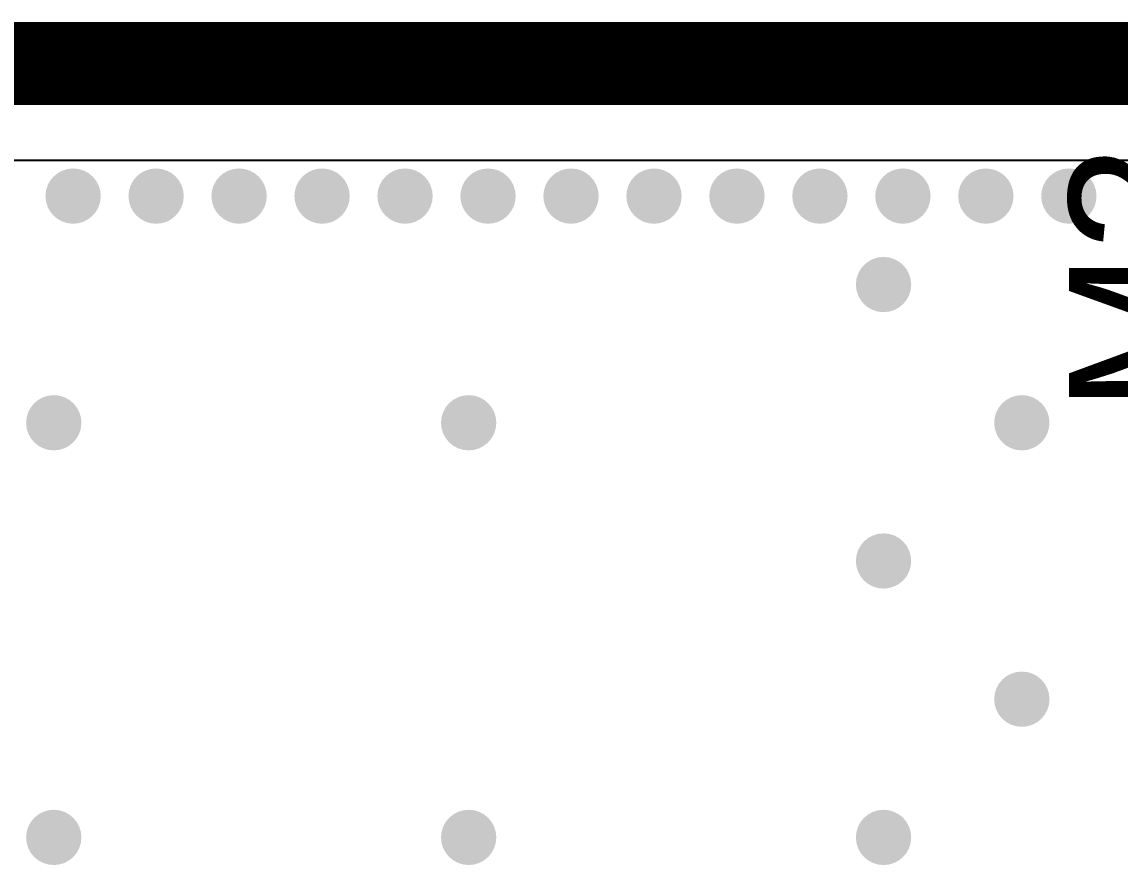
# Model space of a CAD drawing. Header units: millimetres. Extents: x -0.01 to 2.64, y -2.47 to 1.86.
# Drawn here: x 0.2385 to 0.6355, y 0.29 to 0.595 of the extents above; entities that cross this region are included whole.
import ezdxf

# ---------------------------------------------------------------- set-up
doc = ezdxf.new("R2010")
doc.units = ezdxf.units.MM
doc.header["$MEASUREMENT"] = 0
for name, color, linetype in [('BottomLayer', 5, 'Continuous'), ('MidLayer1', 16, 'Continuous'), ('MidLayer2', 76, 'Continuous'), ('TopLayer', 1, 'Continuous'), ('TopOverlay', 2, 'Continuous'), ('ViaHoleLayer', 16, 'Continuous')]:
    doc.layers.add(name, color=color, linetype=linetype)
doc.styles.add('Arial', font='', dxfattribs={"height": 0.2})
doc.styles.get('Arial').set_extended_font_data('Arial')

msp = doc.modelspace()

# ---------------------------------------------------------------- hatches: boundary and pattern name
at = {"layer": 'BottomLayer'}
h = msp.add_hatch(color=5, dxfattribs=at)
edge = h.paths.add_edge_path()
edge.add_arc((0.257, 0.532), 0.01, 0, 360)
h = msp.add_hatch(color=5, dxfattribs=at)
edge = h.paths.add_edge_path()
edge.add_arc((0.287, 0.532), 0.01, 0, 360)
h = msp.add_hatch(color=5, dxfattribs=at)
edge = h.paths.add_edge_path()
edge.add_arc((0.317, 0.532), 0.01, 0, 360)
h = msp.add_hatch(color=5, dxfattribs=at)
edge = h.paths.add_edge_path()
edge.add_arc((0.347, 0.532), 0.01, 0, 360)
h = msp.add_hatch(color=5, dxfattribs=at)
edge = h.paths.add_edge_path()
edge.add_arc((0.377, 0.532), 0.01, 0, 360)
h = msp.add_hatch(color=5, dxfattribs=at)
edge = h.paths.add_edge_path()
edge.add_arc((0.407, 0.532), 0.01, 0, 360)
h = msp.add_hatch(color=5, dxfattribs=at)
edge = h.paths.add_edge_path()
edge.add_arc((0.437, 0.532), 0.01, 0, 360)
h = msp.add_hatch(color=5, dxfattribs=at)
edge = h.paths.add_edge_path()
edge.add_arc((0.467, 0.532), 0.01, 0, 360)
h = msp.add_hatch(color=5, dxfattribs=at)
edge = h.paths.add_edge_path()
edge.add_arc((0.497, 0.532), 0.01, 0, 360)
h = msp.add_hatch(color=5, dxfattribs=at)
edge = h.paths.add_edge_path()
edge.add_arc((0.527, 0.532), 0.01, 0, 360)
h = msp.add_hatch(color=5, dxfattribs=at)
edge = h.paths.add_edge_path()
edge.add_arc((0.557, 0.532), 0.01, 0, 360)
h = msp.add_hatch(color=5, dxfattribs=at)
edge = h.paths.add_edge_path()
edge.add_arc((0.587, 0.532), 0.01, 0, 360)
h = msp.add_hatch(color=5, dxfattribs=at)
edge = h.paths.add_edge_path()
edge.add_arc((0.617, 0.532), 0.01, 0, 360)
h = msp.add_hatch(color=5, dxfattribs=at)
edge = h.paths.add_edge_path()
edge.add_arc((0.55, 0.5), 0.01, 0, 360)
h = msp.add_hatch(color=5, dxfattribs=at)
edge = h.paths.add_edge_path()
edge.add_arc((0.25, 0.45), 0.01, 0, 360)
h = msp.add_hatch(color=5, dxfattribs=at)
edge = h.paths.add_edge_path()
edge.add_arc((0.4, 0.45), 0.01, 0, 360)
h = msp.add_hatch(color=5, dxfattribs=at)
edge = h.paths.add_edge_path()
edge.add_arc((0.6, 0.45), 0.01, 0, 360)
h = msp.add_hatch(color=5, dxfattribs=at)
edge = h.paths.add_edge_path()
edge.add_arc((0.55, 0.4), 0.01, 0, 360)
h = msp.add_hatch(color=5, dxfattribs=at)
edge = h.paths.add_edge_path()
edge.add_arc((0.6, 0.35), 0.01, 0, 360)
h = msp.add_hatch(color=5, dxfattribs=at)
edge = h.paths.add_edge_path()
edge.add_arc((0.25, 0.3), 0.01, 0, 360)
h = msp.add_hatch(color=5, dxfattribs=at)
edge = h.paths.add_edge_path()
edge.add_arc((0.4, 0.3), 0.01, 0, 360)
h = msp.add_hatch(color=5, dxfattribs=at)
edge = h.paths.add_edge_path()
edge.add_arc((0.55, 0.3), 0.01, 0, 360)
at = {"layer": 'MidLayer1'}
h = msp.add_hatch(color=16, dxfattribs=at)
edge = h.paths.add_edge_path()
edge.add_arc((0.257, 0.532), 0.01, 0, 360)
h = msp.add_hatch(color=16, dxfattribs=at)
edge = h.paths.add_edge_path()
edge.add_arc((0.287, 0.532), 0.01, 0, 360)
h = msp.add_hatch(color=16, dxfattribs=at)
edge = h.paths.add_edge_path()
edge.add_arc((0.317, 0.532), 0.01, 0, 360)
h = msp.add_hatch(color=16, dxfattribs=at)
edge = h.paths.add_edge_path()
edge.add_arc((0.347, 0.532), 0.01, 0, 360)
h = msp.add_hatch(color=16, dxfattribs=at)
edge = h.paths.add_edge_path()
edge.add_arc((0.377, 0.532), 0.01, 0, 360)
h = msp.add_hatch(color=16, dxfattribs=at)
edge = h.paths.add_edge_path()
edge.add_arc((0.407, 0.532), 0.01, 0, 360)
h = msp.add_hatch(color=16, dxfattribs=at)
edge = h.paths.add_edge_path()
edge.add_arc((0.437, 0.532), 0.01, 0, 360)
h = msp.add_hatch(color=16, dxfattribs=at)
edge = h.paths.add_edge_path()
edge.add_arc((0.467, 0.532), 0.01, 0, 360)
h = msp.add_hatch(color=16, dxfattribs=at)
edge = h.paths.add_edge_path()
edge.add_arc((0.497, 0.532), 0.01, 0, 360)
h = msp.add_hatch(color=16, dxfattribs=at)
edge = h.paths.add_edge_path()
edge.add_arc((0.527, 0.532), 0.01, 0, 360)
h = msp.add_hatch(color=16, dxfattribs=at)
edge = h.paths.add_edge_path()
edge.add_arc((0.557, 0.532), 0.01, 0, 360)
h = msp.add_hatch(color=16, dxfattribs=at)
edge = h.paths.add_edge_path()
edge.add_arc((0.587, 0.532), 0.01, 0, 360)
h = msp.add_hatch(color=16, dxfattribs=at)
edge = h.paths.add_edge_path()
edge.add_arc((0.617, 0.532), 0.01, 0, 360)
h = msp.add_hatch(color=16, dxfattribs=at)
edge = h.paths.add_edge_path()
edge.add_arc((0.55, 0.5), 0.01, 0, 360)
h = msp.add_hatch(color=16, dxfattribs=at)
edge = h.paths.add_edge_path()
edge.add_arc((0.25, 0.45), 0.01, 0, 360)
h = msp.add_hatch(color=16, dxfattribs=at)
edge = h.paths.add_edge_path()
edge.add_arc((0.4, 0.45), 0.01, 0, 360)
h = msp.add_hatch(color=16, dxfattribs=at)
edge = h.paths.add_edge_path()
edge.add_arc((0.6, 0.45), 0.01, 0, 360)
h = msp.add_hatch(color=16, dxfattribs=at)
edge = h.paths.add_edge_path()
edge.add_arc((0.55, 0.4), 0.01, 0, 360)
h = msp.add_hatch(color=16, dxfattribs=at)
edge = h.paths.add_edge_path()
edge.add_arc((0.6, 0.35), 0.01, 0, 360)
h = msp.add_hatch(color=16, dxfattribs=at)
edge = h.paths.add_edge_path()
edge.add_arc((0.25, 0.3), 0.01, 0, 360)
h = msp.add_hatch(color=16, dxfattribs=at)
edge = h.paths.add_edge_path()
edge.add_arc((0.4, 0.3), 0.01, 0, 360)
h = msp.add_hatch(color=16, dxfattribs=at)
edge = h.paths.add_edge_path()
edge.add_arc((0.55, 0.3), 0.01, 0, 360)
at = {"layer": 'MidLayer2'}
h = msp.add_hatch(color=76, dxfattribs=at)
edge = h.paths.add_edge_path()
edge.add_arc((0.257, 0.532), 0.01, 0, 360)
h = msp.add_hatch(color=76, dxfattribs=at)
edge = h.paths.add_edge_path()
edge.add_arc((0.287, 0.532), 0.01, 0, 360)
h = msp.add_hatch(color=76, dxfattribs=at)
edge = h.paths.add_edge_path()
edge.add_arc((0.317, 0.532), 0.01, 0, 360)
h = msp.add_hatch(color=76, dxfattribs=at)
edge = h.paths.add_edge_path()
edge.add_arc((0.347, 0.532), 0.01, 0, 360)
h = msp.add_hatch(color=76, dxfattribs=at)
edge = h.paths.add_edge_path()
edge.add_arc((0.377, 0.532), 0.01, 0, 360)
h = msp.add_hatch(color=76, dxfattribs=at)
edge = h.paths.add_edge_path()
edge.add_arc((0.407, 0.532), 0.01, 0, 360)
h = msp.add_hatch(color=76, dxfattribs=at)
edge = h.paths.add_edge_path()
edge.add_arc((0.437, 0.532), 0.01, 0, 360)
h = msp.add_hatch(color=76, dxfattribs=at)
edge = h.paths.add_edge_path()
edge.add_arc((0.467, 0.532), 0.01, 0, 360)
h = msp.add_hatch(color=76, dxfattribs=at)
edge = h.paths.add_edge_path()
edge.add_arc((0.497, 0.532), 0.01, 0, 360)
h = msp.add_hatch(color=76, dxfattribs=at)
edge = h.paths.add_edge_path()
edge.add_arc((0.527, 0.532), 0.01, 0, 360)
h = msp.add_hatch(color=76, dxfattribs=at)
edge = h.paths.add_edge_path()
edge.add_arc((0.557, 0.532), 0.01, 0, 360)
h = msp.add_hatch(color=76, dxfattribs=at)
edge = h.paths.add_edge_path()
edge.add_arc((0.587, 0.532), 0.01, 0, 360)
h = msp.add_hatch(color=76, dxfattribs=at)
edge = h.paths.add_edge_path()
edge.add_arc((0.617, 0.532), 0.01, 0, 360)
h = msp.add_hatch(color=76, dxfattribs=at)
edge = h.paths.add_edge_path()
edge.add_arc((0.55, 0.5), 0.01, 0, 360)
h = msp.add_hatch(color=76, dxfattribs=at)
edge = h.paths.add_edge_path()
edge.add_arc((0.25, 0.45), 0.01, 0, 360)
h = msp.add_hatch(color=76, dxfattribs=at)
edge = h.paths.add_edge_path()
edge.add_arc((0.4, 0.45), 0.01, 0, 360)
h = msp.add_hatch(color=76, dxfattribs=at)
edge = h.paths.add_edge_path()
edge.add_arc((0.6, 0.45), 0.01, 0, 360)
h = msp.add_hatch(color=76, dxfattribs=at)
edge = h.paths.add_edge_path()
edge.add_arc((0.55, 0.4), 0.01, 0, 360)
h = msp.add_hatch(color=76, dxfattribs=at)
edge = h.paths.add_edge_path()
edge.add_arc((0.6, 0.35), 0.01, 0, 360)
h = msp.add_hatch(color=76, dxfattribs=at)
edge = h.paths.add_edge_path()
edge.add_arc((0.25, 0.3), 0.01, 0, 360)
h = msp.add_hatch(color=76, dxfattribs=at)
edge = h.paths.add_edge_path()
edge.add_arc((0.4, 0.3), 0.01, 0, 360)
h = msp.add_hatch(color=76, dxfattribs=at)
edge = h.paths.add_edge_path()
edge.add_arc((0.55, 0.3), 0.01, 0, 360)
at = {"layer": 'TopLayer'}
h = msp.add_hatch(color=1, dxfattribs=at)
edge = h.paths.add_edge_path()
edge.add_arc((0.257, 0.532), 0.01, 0, 360)
h = msp.add_hatch(color=1, dxfattribs=at)
edge = h.paths.add_edge_path()
edge.add_arc((0.287, 0.532), 0.01, 0, 360)
h = msp.add_hatch(color=1, dxfattribs=at)
edge = h.paths.add_edge_path()
edge.add_arc((0.317, 0.532), 0.01, 0, 360)
h = msp.add_hatch(color=1, dxfattribs=at)
edge = h.paths.add_edge_path()
edge.add_arc((0.347, 0.532), 0.01, 0, 360)
h = msp.add_hatch(color=1, dxfattribs=at)
edge = h.paths.add_edge_path()
edge.add_arc((0.377, 0.532), 0.01, 0, 360)
h = msp.add_hatch(color=1, dxfattribs=at)
edge = h.paths.add_edge_path()
edge.add_arc((0.407, 0.532), 0.01, 0, 360)
h = msp.add_hatch(color=1, dxfattribs=at)
edge = h.paths.add_edge_path()
edge.add_arc((0.437, 0.532), 0.01, 0, 360)
h = msp.add_hatch(color=1, dxfattribs=at)
edge = h.paths.add_edge_path()
edge.add_arc((0.467, 0.532), 0.01, 0, 360)
h = msp.add_hatch(color=1, dxfattribs=at)
edge = h.paths.add_edge_path()
edge.add_arc((0.497, 0.532), 0.01, 0, 360)
h = msp.add_hatch(color=1, dxfattribs=at)
edge = h.paths.add_edge_path()
edge.add_arc((0.527, 0.532), 0.01, 0, 360)
h = msp.add_hatch(color=1, dxfattribs=at)
edge = h.paths.add_edge_path()
edge.add_arc((0.557, 0.532), 0.01, 0, 360)
h = msp.add_hatch(color=1, dxfattribs=at)
edge = h.paths.add_edge_path()
edge.add_arc((0.587, 0.532), 0.01, 0, 360)
h = msp.add_hatch(color=1, dxfattribs=at)
edge = h.paths.add_edge_path()
edge.add_arc((0.617, 0.532), 0.01, 0, 360)
h = msp.add_hatch(color=1, dxfattribs=at)
edge = h.paths.add_edge_path()
edge.add_arc((0.55, 0.5), 0.01, 0, 360)
h = msp.add_hatch(color=1, dxfattribs=at)
edge = h.paths.add_edge_path()
edge.add_arc((0.25, 0.45), 0.01, 0, 360)
h = msp.add_hatch(color=1, dxfattribs=at)
edge = h.paths.add_edge_path()
edge.add_arc((0.4, 0.45), 0.01, 0, 360)
h = msp.add_hatch(color=1, dxfattribs=at)
edge = h.paths.add_edge_path()
edge.add_arc((0.6, 0.45), 0.01, 0, 360)
h = msp.add_hatch(color=1, dxfattribs=at)
edge = h.paths.add_edge_path()
edge.add_arc((0.55, 0.4), 0.01, 0, 360)
h = msp.add_hatch(color=1, dxfattribs=at)
edge = h.paths.add_edge_path()
edge.add_arc((0.6, 0.35), 0.01, 0, 360)
h = msp.add_hatch(color=1, dxfattribs=at)
edge = h.paths.add_edge_path()
edge.add_arc((0.25, 0.3), 0.01, 0, 360)
h = msp.add_hatch(color=1, dxfattribs=at)
edge = h.paths.add_edge_path()
edge.add_arc((0.4, 0.3), 0.01, 0, 360)
h = msp.add_hatch(color=1, dxfattribs=at)
edge = h.paths.add_edge_path()
edge.add_arc((0.55, 0.3), 0.01, 0, 360)
at = {"layer": 'ViaHoleLayer'}
h = msp.add_hatch(color=16, dxfattribs=at)
edge = h.paths.add_edge_path()
edge.add_arc((0.257, 0.532), 0.005, 0, 360)
h = msp.add_hatch(color=16, dxfattribs=at)
edge = h.paths.add_edge_path()
edge.add_arc((0.287, 0.532), 0.005, 0, 360)
h = msp.add_hatch(color=16, dxfattribs=at)
edge = h.paths.add_edge_path()
edge.add_arc((0.317, 0.532), 0.005, 0, 360)
h = msp.add_hatch(color=16, dxfattribs=at)
edge = h.paths.add_edge_path()
edge.add_arc((0.347, 0.532), 0.005, 0, 360)
h = msp.add_hatch(color=16, dxfattribs=at)
edge = h.paths.add_edge_path()
edge.add_arc((0.377, 0.532), 0.005, 0, 360)
h = msp.add_hatch(color=16, dxfattribs=at)
edge = h.paths.add_edge_path()
edge.add_arc((0.407, 0.532), 0.005, 0, 360)
h = msp.add_hatch(color=16, dxfattribs=at)
edge = h.paths.add_edge_path()
edge.add_arc((0.437, 0.532), 0.005, 0, 360)
h = msp.add_hatch(color=16, dxfattribs=at)
edge = h.paths.add_edge_path()
edge.add_arc((0.467, 0.532), 0.005, 0, 360)
h = msp.add_hatch(color=16, dxfattribs=at)
edge = h.paths.add_edge_path()
edge.add_arc((0.497, 0.532), 0.005, 0, 360)
h = msp.add_hatch(color=16, dxfattribs=at)
edge = h.paths.add_edge_path()
edge.add_arc((0.527, 0.532), 0.005, 0, 360)
h = msp.add_hatch(color=16, dxfattribs=at)
edge = h.paths.add_edge_path()
edge.add_arc((0.557, 0.532), 0.005, 0, 360)
h = msp.add_hatch(color=16, dxfattribs=at)
edge = h.paths.add_edge_path()
edge.add_arc((0.587, 0.532), 0.005, 0, 360)
h = msp.add_hatch(color=16, dxfattribs=at)
edge = h.paths.add_edge_path()
edge.add_arc((0.617, 0.532), 0.005, 0, 360)
h = msp.add_hatch(color=16, dxfattribs=at)
edge = h.paths.add_edge_path()
edge.add_arc((0.55, 0.5), 0.005, 0, 360)
h = msp.add_hatch(color=16, dxfattribs=at)
edge = h.paths.add_edge_path()
edge.add_arc((0.25, 0.45), 0.005, 0, 360)
h = msp.add_hatch(color=16, dxfattribs=at)
edge = h.paths.add_edge_path()
edge.add_arc((0.4, 0.45), 0.005, 0, 360)
h = msp.add_hatch(color=16, dxfattribs=at)
edge = h.paths.add_edge_path()
edge.add_arc((0.6, 0.45), 0.005, 0, 360)
h = msp.add_hatch(color=16, dxfattribs=at)
edge = h.paths.add_edge_path()
edge.add_arc((0.55, 0.4), 0.005, 0, 360)
h = msp.add_hatch(color=16, dxfattribs=at)
edge = h.paths.add_edge_path()
edge.add_arc((0.6, 0.35), 0.005, 0, 360)
h = msp.add_hatch(color=16, dxfattribs=at)
edge = h.paths.add_edge_path()
edge.add_arc((0.25, 0.3), 0.005, 0, 360)
h = msp.add_hatch(color=16, dxfattribs=at)
edge = h.paths.add_edge_path()
edge.add_arc((0.4, 0.3), 0.005, 0, 360)
h = msp.add_hatch(color=16, dxfattribs=at)
edge = h.paths.add_edge_path()
edge.add_arc((0.55, 0.3), 0.005, 0, 360)

# ---------------------------------------------------------------- linework, layer by layer
at = {"layer": 'TopLayer'}
msp.add_line((0.0975, 0.545), (0.677, 0.545), dxfattribs=at)
at = {"layer": 'TopLayer', "const_width": 0.03}
msp.add_lwpolyline([(0.0975, 0.58), (0.677, 0.58)], dxfattribs=at)

# ---------------------------------------------------------------- texts
at = {"layer": 'TopOverlay', "style": 'Arial'}
msp.add_text('M2', height=0.05, rotation=90, dxfattribs=at).set_placement((0.66705, 0.45359))

doc.saveas('drawing.dxf')
